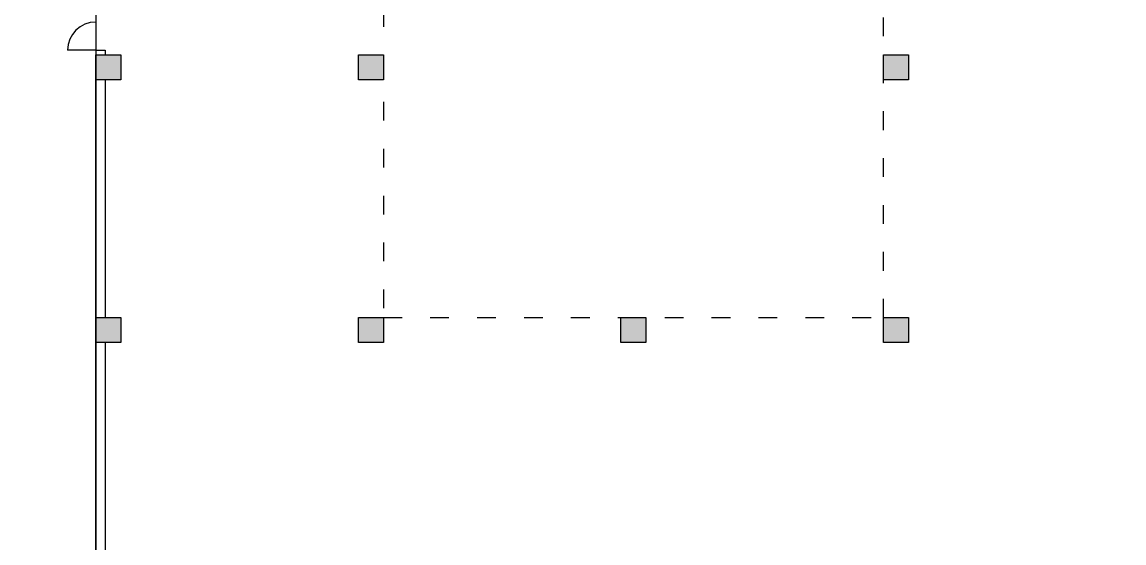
# Model space of a CAD drawing. Header units: metres. Extents: x -302 to 587, y -65 to 94.
# Drawn here: x 62.66 to 97.9, y 11.35 to 28.01 of the extents above; entities that cross this region are included whole.
import ezdxf

# ---------------------------------------------------------------- set-up
doc = ezdxf.new("R2010")
doc.units = ezdxf.units.M
doc.linetypes.add('ACAD_ISO03W100', pattern=[30, 12, -18])
doc.layers.get('0').update_dxf_attribs({"lineweight": 9})
for name, color, linetype, lineweight in [('fanghuo', 1, 'Continuous', 9), ('glass', 5, 'Continuous', 5), ('hatch', 212, 'ACAD_ISO03W100', 5), ('ProfileEdges', 7, 'Continuous', 9), ('PUB_TEXT', 7, 'Continuous', 9), ('tonggao', 4, 'ACAD_ISO03W100', 5), ('zhuwang', 2, 'Continuous', 13)]:
    doc.layers.add(name, color=color, linetype=linetype, lineweight=lineweight)
doc.dimstyles.new('myyyy', dxfattribs={"dimtxt": 1, "dimasz": 0.18, "dimexe": 0.18, "dimexo": 0.0625, "dimgap": 0.09, "dimtad": 0, "dimtoh": 1, "dimdec": 3, "dimrnd": 0.001, "dimzin": 0, "dimdsep": 46, "dimtxsty": 'Standard', "dimcen": 0.09, "dimadec": 0, "dimazin": 0, "dimtfac": 1, "dimtdec": 3, "dimtofl": 0, "dimtmove": 0, "dimatfit": 3, "dimfxl": 1, "dimtolj": 1, "dimtzin": 0, "dimarcsym": 0})

# ---------------------------------------------------------------- blocks, each defined once
blk = doc.blocks.new('*D67')
at = {"layer": 'Defpoints', "color": 0, "ltscale": 3, "transparency": 16777216}
for p in [(42.367, 68.96), (65.014, 68.96), (91.014, -32.64)]:
    blk.add_point(p, dxfattribs=at)
at = {"layer": 'PUB_TEXT', "color": 0, "lineweight": -2, "ltscale": 3, "transparency": 16777216}
for p, q in [((64.951, 68.96), (42.187, 68.96)), ((42.367, 68.78), (42.367, 20.666)), ((42.367, -32.46), (42.367, 15.653)), ((90.951, -32.64), (42.187, -32.64))]:
    blk.add_line(p, q, dxfattribs=at)
at = {"layer": 'PUB_TEXT', "color": 0, "ltscale": 3, "transparency": 16777216}
for points in [[(42.337, 68.78), (42.397, 68.78), (42.367, 68.96)], [(42.337, -32.46), (42.397, -32.46), (42.367, -32.64)]]:
    blk.add_solid(points, dxfattribs=at)
at = {"layer": 'PUB_TEXT', "color": 0, "ltscale": 3, "transparency": 16777216, "insert": (42.367, 18.16), "char_height": 1, "attachment_point": 5, "rotation": 90}
blk.add_mtext('\\A1;101.600', dxfattribs=at)

msp = doc.modelspace()

# ---------------------------------------------------------------- hatches: boundary and pattern name
at = {"layer": 'hatch', "ltscale": 0.05}
h = msp.add_hatch(color=256, dxfattribs=at)
h.dxf.hatch_style = 1
h.paths.add_polyline_path([(65.8136, 26.9598), (65.0136, 26.9598), (65.0136, 26.1598), (65.8136, 26.1598)])
h = msp.add_hatch(color=256, dxfattribs=at)
h.dxf.hatch_style = 1
h.paths.add_polyline_path([(74.2136, 26.9598), (73.4136, 26.9598), (73.4136, 26.1598), (74.2136, 26.1598)])
h = msp.add_hatch(color=256, dxfattribs=at)
h.dxf.hatch_style = 1
h.paths.add_polyline_path([(91.0136, 26.9598), (90.2136, 26.9598), (90.2136, 26.1598), (91.0136, 26.1598)])
h = msp.add_hatch(color=256, dxfattribs=at)
h.dxf.hatch_style = 1
h.paths.add_polyline_path([(65.8136, 18.5598), (65.0136, 18.5598), (65.0136, 17.7598), (65.8136, 17.7598)])
h = msp.add_hatch(color=256, dxfattribs=at)
h.dxf.hatch_style = 1
h.paths.add_polyline_path([(74.2136, 18.5598), (73.4136, 18.5598), (73.4136, 17.7598), (74.2136, 17.7598)])
h = msp.add_hatch(color=256, dxfattribs=at)
h.dxf.hatch_style = 1
h.paths.add_polyline_path([(82.6136, 18.5598), (81.8136, 18.5598), (81.8136, 17.7598), (82.6136, 17.7598)])
h = msp.add_hatch(color=256, dxfattribs=at)
h.dxf.hatch_style = 1
h.paths.add_polyline_path([(91.0136, 18.5598), (90.2136, 18.5598), (90.2136, 17.7598), (91.0136, 17.7598)])

# ---------------------------------------------------------------- linework, layer by layer
at = {"ltscale": 0.05}
msp.add_line((65.0136, 27.1132), (65.3136, 27.1132), dxfattribs=at)
for p, q in [((65.0136, 18.5598), (65.0136, 26.1598)), ((65.0136, 17.7598), (65.0136, 18.5598)), ((65.0136, 18.5598), (65.8136, 18.5598)), ((65.8136, 18.5598), (65.8136, 17.7598)), ((73.4136, 17.7598), (73.4136, 18.5598)), ((73.4136, 18.5598), (74.2136, 18.5598)), ((74.2136, 18.5598), (74.2136, 17.7598)), ((81.8136, 17.7598), (81.8136, 18.5598)), ((81.8136, 18.5598), (82.6136, 18.5598)), ((82.6136, 18.5598), (82.6136, 17.7598)), ((90.2136, 17.7598), (90.2136, 18.5598)), ((90.2136, 18.5598), (91.0136, 18.5598)), ((91.0136, 18.5598), (91.0136, 17.7598)), ((65.8136, 17.7598), (65.0136, 17.7598)), ((65.0136, 10.1598), (65.0136, 17.7598)), ((74.2136, 17.7598), (73.4136, 17.7598)), ((82.6136, 17.7598), (81.8136, 17.7598)), ((91.0136, 17.7598), (90.2136, 17.7598))]:
    msp.add_line(p, q)
at = {"layer": 'fanghuo', "ltscale": 3}
msp.add_lwpolyline([(98.6136, 59.7598), (65.0136, 59.7598), (65.0136, 9.3598), (82.6136, 9.3598), (82.6136, -1.0402), (88.2136, -1.0402), (88.2136, -6.6402), (98.6136, -6.6402), (98.6136, 59.7598)], dxfattribs=at)
at = {"layer": 'glass', "ltscale": 0.05}
msp.add_line((65.0136, 27.1132), (64.1136, 27.1132), dxfattribs=at)
msp.add_arc((65.0136, 27.1132), 0.9, 90, 180, dxfattribs=at)
at = {"layer": 'ProfileEdges', "ltscale": 0.05}
for p, q in [((65.0136, 27.1132), (65.0136, 26.9598)), ((65.3136, 27.1132), (65.3136, 26.9598)), ((65.0136, 26.1598), (65.0136, 18.5598)), ((65.3136, 26.1598), (65.3136, 18.5598)), ((65.0136, 17.7598), (65.0136, 10.1598)), ((65.3136, 17.7598), (65.3136, 10.1598))]:
    msp.add_line(p, q, dxfattribs=at)
at = {"layer": 'tonggao', "ltscale": 0.05}
msp.add_lwpolyline([(74.2136, 38.9598), (74.2136, 18.5598), (90.2136, 18.5598), (90.2136, 38.9598), (74.2136, 38.9598)], dxfattribs=at)
at = {"layer": 'zhuwang'}
for points in [[(65.0136, 26.9598), (65.8136, 26.9598), (65.8136, 26.1598), (65.0136, 26.1598)], [(73.4136, 26.9598), (74.2136, 26.9598), (74.2136, 26.1598), (73.4136, 26.1598)], [(90.2136, 26.9598), (91.0136, 26.9598), (91.0136, 26.1598), (90.2136, 26.1598)], [(65.0136, 18.5598), (65.8136, 18.5598), (65.8136, 17.7598), (65.0136, 17.7598)], [(73.4136, 18.5598), (74.2136, 18.5598), (74.2136, 17.7598), (73.4136, 17.7598)], [(81.8136, 18.5598), (82.6136, 18.5598), (82.6136, 17.7598), (81.8136, 17.7598)], [(90.2136, 18.5598), (91.0136, 18.5598), (91.0136, 17.7598), (90.2136, 17.7598)]]:
    msp.add_lwpolyline(points, close=True, dxfattribs=at)

# ---------------------------------------------------------------- dimensions: what is measured, and where the dimension line sits
at = {"layer": 'PUB_TEXT', "ltscale": 3}
dim = msp.add_linear_dim(base=(42.3673, 68.9598), p1=(91.0136, -32.6402), p2=(65.0136, 68.9598), angle=270, dimstyle='myyyy', dxfattribs=at)
dim.commit()
dim.dimension.update_dxf_attribs({"geometry": '*D67', "text_midpoint": (42.3673, 18.1598)})

doc.saveas('drawing.dxf')
